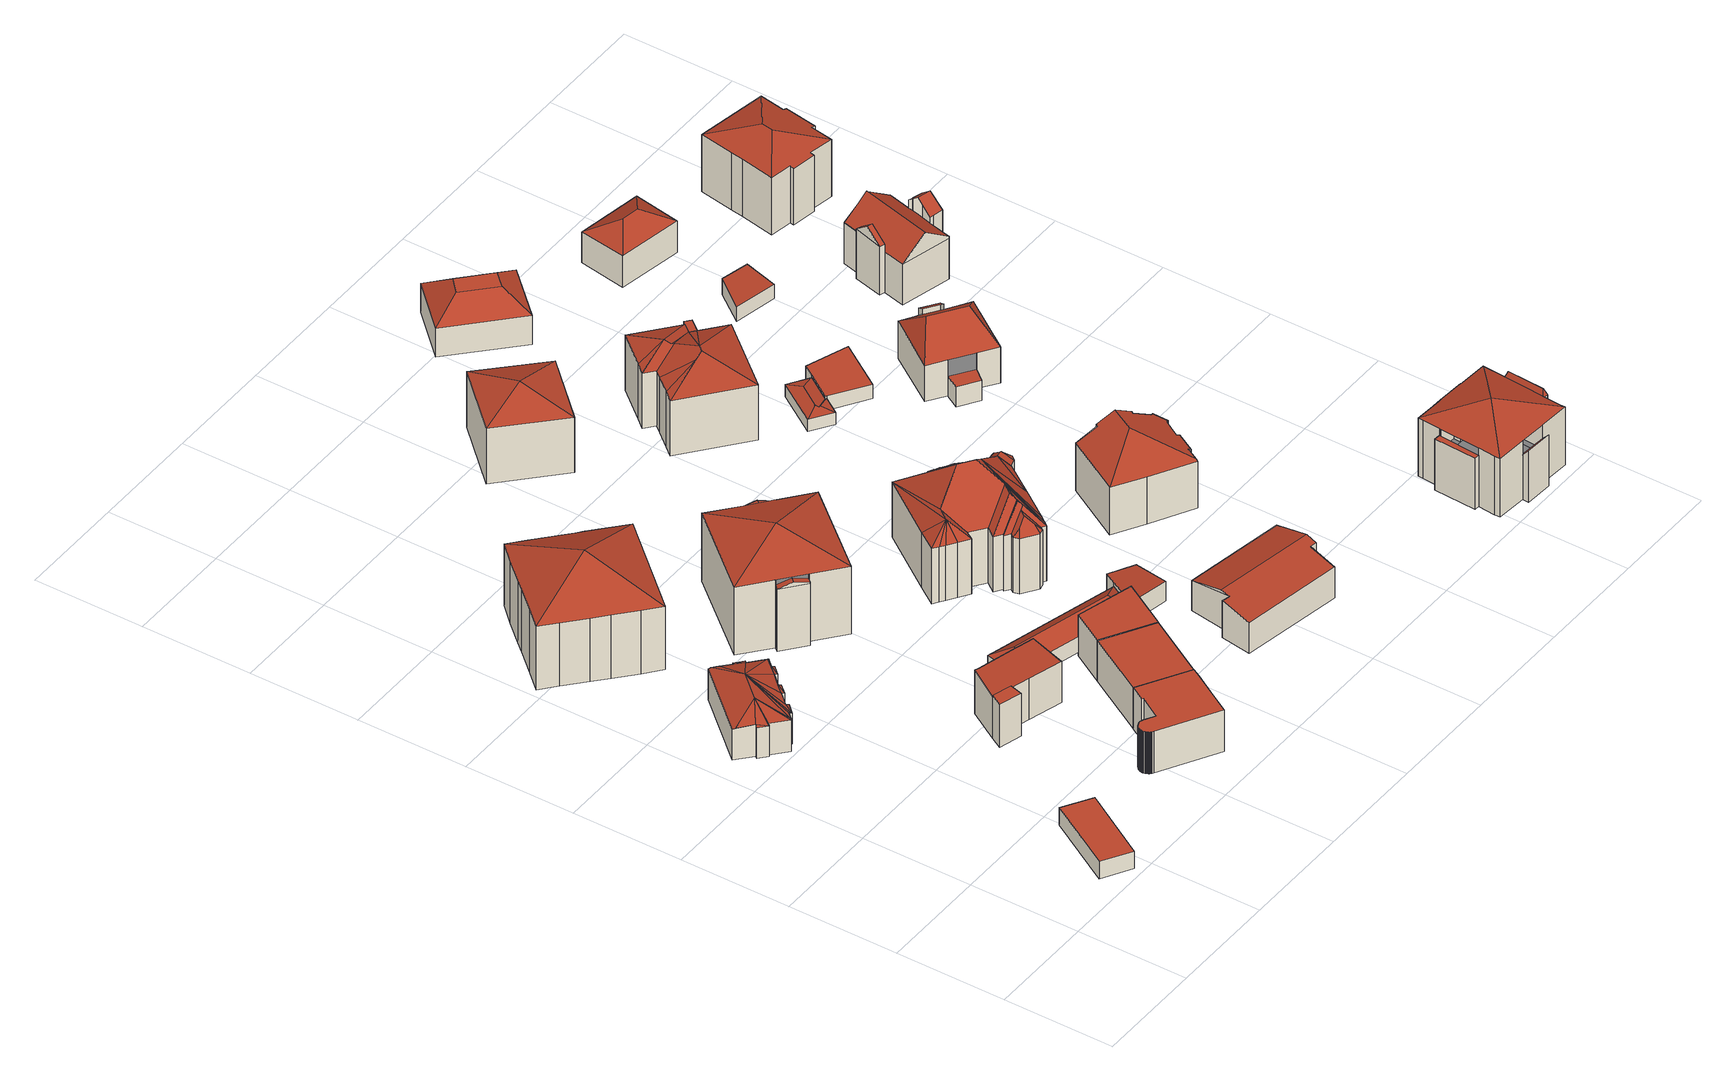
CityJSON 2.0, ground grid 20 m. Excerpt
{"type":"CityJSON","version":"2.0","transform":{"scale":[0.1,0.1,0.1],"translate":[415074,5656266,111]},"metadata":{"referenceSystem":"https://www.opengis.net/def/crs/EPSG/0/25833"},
"CityObjects":{
"building1":{"type":"Building","attributes":{"Dachtyp_tdc":"tdcPolyFlatRoof","Gemeindeschluessel":14612000,"Dachneigung":0,"QualitaetDacherkennung":76,"Geometrietyp2DReferenz":"3000","measuredHeight":3.39,"function":"31001_9998","roofType":"1000"},"geometry":[{"type":"Solid","lod":"2","boundaries":[[[[0,1,2,3]],[[1,4,5,2]],[[4,6,7,5]],[[6,0,3,7]],[[6,4,1,0]],[[3,2,5,7]]]],"semantics":{"surfaces":[{"type":"WallSurface"},{"type":"RoofSurface"},{"type":"GroundSurface"}],"values":[[0,0,0,0,1,2]]}}]},
"building2":{"type":"Building","attributes":{"Dachtyp_tdc":"tdcFreeFormRoof","Gemeindeschluessel":14612000,"Dachneigung":20.25,"QualitaetDacherkennung":65,"Geometrietyp2DReferenz":"3000","measuredHeight":7.8,"function":"31001_9998","roofType":"5000"},"geometry":[{"type":"Solid","lod":"2","boundaries":[[[[8,9,10,11]],[[9,12,13,10]],[[12,14,15,13]],[[14,16,17,15]],[[16,18,19,17]],[[18,20,21,19]],[[20,22,23,21]],[[22,24,25,23]],[[24,26,27,25]],[[26,28,29,27]],[[28,30,31,29]],[[30,32,33,31]],[[32,34,35,33]],[[34,36,37,35]],[[36,38,39,37]],[[38,40,41,39]],[[40,42,43,41]],[[42,44,45,43]],[[44,46,47,45]],[[46,48,49,47]],[[48,50,51,49]],[[50,52,53,51]],[[52,54,55,53]],[[54,56,57,55]],[[56,58,59,57]],[[58,8,11,59]],[[52,58,54]],[[50,58,52]],[[58,60,61]],[[50,60,58]],[[60,50,62]],[[56,54,58]],[[63,34,64]],[[63,36,34]],[[63,38,36]],[[63,42,38]],[[42,63,65]],[[38,42,40]],[[60,62,48,46,44,65,63]],[[61,9,8]],[[9,16,14]],[[61,16,9]],[[18,24,22]],[[16,24,18]],[[60,16,61]],[[60,24,16]],[[60,26,24]],[[60,30,26]],[[60,32,30]],[[60,64,32]],[[64,60,63]],[[12,9,14]],[[20,18,22]],[[28,26,30]],[[44,42,65]],[[50,48,62]],[[8,58,61]],[[34,32,64]],[[11,10,13,15,17,19,21,23,25,27,29,31,33,35,37,39,41,43,45,47,49,51,53,55,57,59]]]],"semantics":{"surfaces":[{"type":"WallSurface"},{"type":"RoofSurface"},{"type":"GroundSurface"}],"values":[[0,0,0,0,0,0,0,0,0,0,0,0,0,0,0,0,0,0,0,0,0,0,0,0,0,0,1,1,1,1,1,1,1,1,1,1,1,1,1,1,1,1,1,1,1,1,1,1,1,1,1,1,1,1,0,0,0,0,2]]}}]},
"building3":{"type":"Building","attributes":{"Dachtyp_tdc":"tdcTentRoof","Gemeindeschluessel":14612000,"Dachneigung":26.18,"QualitaetDacherkennung":45,"Geometrietyp2DReferenz":"3000","measuredHeight":17.44,"function":"31001_9998","roofType":"3500"},"geometry":[{"type":"Solid","lod":"2","boundaries":[[[[66,67,68,69]],[[67,70,71,68]],[[70,72,73,71]],[[72,74,75,73]],[[74,76,77,75]],[[76,78,79,77]],[[78,80,81,79]],[[80,82,83,81]],[[82,84,85,83]],[[84,86,87,85]],[[86,88,89,87]],[[88,90,91,89]],[[90,92,93,91]],[[92,94,95,93]],[[94,96,97,95]],[[96,98,99,97]],[[98,100,101,99]],[[100,66,69,101]],[[84,82,80,78,76,74,72,70,102]],[[86,84,102]],[[96,94,92,90,88,86,102]],[[70,67,66,100,98,96,102]],[[69,68,71,73,75,77,79,81,83,85,87,89,91,93,95,97,99,101]]]],"semantics":{"surfaces":[{"type":"WallSurface"},{"type":"RoofSurface"},{"type":"GroundSurface"}],"values":[[0,0,0,0,0,0,0,0,0,0,0,0,0,0,0,0,0,0,1,1,1,1,2]]}}]},
"building4":{"type":"Building","attributes":{"Gemeindeschluessel":14612000,"Geometrietyp2DReferenz":"3000","function":"31001_9998","roofType":"9999"},"children":["building4-1","building4-2"]},
"building4-1":{"type":"BuildingPart","attributes":{"Dachtyp_tdc":"tdcPolyFlatRoof","Dachneigung":0,"QualitaetDacherkennung":39,"Geometrietyp2DReferenz":"3000","measuredHeight":8.52,"roofType":"1000"},"parents":["building4"],"geometry":[{"type":"MultiSurface","lod":"2","boundaries":[[[103,104,105,106,107]],[[104,108,109,105]],[[108,110,111,112,109]],[[110,108,104,103]],[[106,105,109,112]]],"semantics":{"surfaces":[{"type":"WallSurface"},{"type":"RoofSurface"},{"type":"GroundSurface"}],"values":[0,0,0,1,2]}}]},
"building4-2":{"type":"BuildingPart","attributes":{"Dachtyp_tdc":"tdcPolyFlatRoof","Dachneigung":3.82,"QualitaetDacherkennung":56,"Geometrietyp2DReferenz":"3000","measuredHeight":8.59,"roofType":"2100"},"parents":["building4"],"geometry":[{"type":"MultiSurface","lod":"2","boundaries":[[[113,114,115,116]],[[114,107,106,115]],[[111,117,118,112]],[[117,119,120,118]],[[119,121,122,120]],[[121,123,124,122]],[[123,113,116,124]],[[123,121,119,117,111,107,114,113]],[[116,115,106,112,118,120,122,124]]],"semantics":{"surfaces":[{"type":"WallSurface"},{"type":"RoofSurface"},{"type":"GroundSurface"}],"values":[0,0,0,0,0,0,0,1,2]}}]},
"building5":{"type":"Building","attributes":{"Dachtyp_tdc":"tdcPolyFlatRoof","Gemeindeschluessel":14612000,"Dachneigung":0,"QualitaetDacherkennung":66,"Geometrietyp2DReferenz":"3000","measuredHeight":8.2,"function":"31001_9998","roofType":"1000"},"geometry":[{"type":"Solid","lod":"2","boundaries":[[[[125,126,127,128]],[[126,129,130,127]],[[129,131,132,130]],[[131,133,134,132]],[[133,135,136,134]],[[135,137,138,136]],[[137,139,140,138]],[[139,141,142,140]],[[141,143,144,142]],[[143,145,146,144]],[[145,147,148,146]],[[147,149,150,148]],[[149,151,152,150]],[[151,153,154,152]],[[153,155,156,154]],[[155,157,158,156]],[[157,159,160,158]],[[159,161,162,160]],[[161,163,164,162]],[[163,165,166,164]],[[165,167,168,166]],[[167,169,170,168]],[[169,171,172,170]],[[171,173,174,172]],[[173,175,176,174]],[[175,177,178,176]],[[177,179,180,178]],[[179,181,182,180]],[[181,183,184,182]],[[183,185,186,184]],[[185,187,188,186]],[[187,189,190,188]],[[189,191,192,190]],[[191,193,194,192]],[[193,195,196,194]],[[195,197,198,196]],[[197,199,200,198]],[[199,201,202,200]],[[201,203,204,202]],[[203,205,206,204]],[[205,207,208,206]],[[207,209,210,208]],[[209,211,212,210]],[[211,213,214,212]],[[213,215,216,214]],[[215,217,218,216]],[[217,219,220,218]],[[219,221,222,220]],[[221,223,224,222]],[[223,225,226,224]],[[225,227,228,226]],[[227,125,128,228]],[[227,225,223,221,219,217,215,213,211,209,207,205,203,201,199,197,195,193,191,189,187,185,183,181,179,177,175,173,171,169,167,165,163,161,159,157,155,153,151,149,147,145,143,141,139,137,135,133,131,129,126,125]],[[128,127,130,132,134,136,138,140,142,144,146,148,150,152,154,156,158,160,162,164,166,168,170,172,174,176,178,180,182,184,186,188,190,192,194,196,198,200,202,204,206,208,210,212,214,216,218,220,222,224,226,228]]]],"semantics":{"surfaces":[{"type":"WallSurface"},{"type":"RoofSurface"},{"type":"GroundSurface"}],"values":[[0,0,0,0,0,0,0,0,0,0,0,0,0,0,0,0,0,0,0,0,0,0,0,0,0,0,0,0,0,0,0,0,0,0,0,0,0,0,0,0,0,0,0,0,0,0,0,0,0,0,0,0,1,2]]}}]},
"building6":{"type":"Building","attributes":{"Dachtyp_tdc":"tdcPolyFlatRoof","Gemeindeschluessel":14612000,"Dachneigung":0,"QualitaetDacherkennung":37,"Geometrietyp2DReferenz":"3000","measuredHeight":8.05,"function":"31001_9998","roofType":"1000"},"geometry":[{"type":"Solid","lod":"2","boundaries":[[[[229,230,231,232]],[[230,233,234,231]],[[233,235,236,234]],[[235,237,238,236]],[[237,229,232,238]],[[237,235,233,230,229]],[[232,231,234,236,238]]]],"semantics":{"surfaces":[{"type":"WallSurface"},{"type":"RoofSurface"},{"type":"GroundSurface"}],"values":[[0,0,0,0,0,1,2]]}}]},
"building7":{"type":"Building","attributes":{"Gemeindeschluessel":14612000,"Geometrietyp2DReferenz":"3000","function":"31001_9998","roofType":"9999"},"children":["building7-1","building7-2","building7-3"]},
"building7-1":{"type":"BuildingPart","attributes":{"Dachtyp_tdc":"tdcGableRoof","Dachneigung":14.75,"QualitaetDacherkennung":32,"Geometrietyp2DReferenz":"3000","measuredHeight":13.14,"roofType":"3100"},"parents":["building7"],"geometry":[{"type":"MultiSurface","lod":"2","boundaries":[[[239,240,241,242]],[[240,243,244,241]],[[243,245,246,244]],[[245,247,248,246]],[[247,249,250,248]],[[249,251,252,250]],[[245,243,240,239,253]],[[253,251,249,247,245]],[[252,254,242,241,244,246,248,250]]],"semantics":{"surfaces":[{"type":"WallSurface"},{"type":"RoofSurface"},{"type":"GroundSurface"}],"values":[0,0,0,0,0,0,1,1,2]}}]},
"building7-2":{"type":"BuildingPart","attributes":{"Dachtyp_tdc":"tdcTentRoof","Dachneigung":19.95,"QualitaetDacherkennung":54,"Geometrietyp2DReferenz":"3000","measuredHeight":16.81,"roofType":"3500"},"parents":["building7"],"geometry":[{"type":"MultiSurface","lod":"2","boundaries":[[[255,256,257,258,259]],[[256,260,261,257]],[[260,262,263,261]],[[262,264,242,263]],[[264,239,242]],[[265,266,267,252,251]],[[266,268,269,267]],[[268,270,271,269]],[[260,256,255,272,270,268,273]],[[262,260,273]],[[266,265,264,262,273]],[[268,266,273]],[[271,274,258,257,261,263,242,254,252,267,269]],[[270,272,275,276,274,271]]],"semantics":{"surfaces":[{"type":"WallSurface"},{"type":"RoofSurface"},{"type":"GroundSurface"}],"values":[0,0,0,0,0,0,0,0,1,1,1,1,2,0]}}]},
"building7-3":{"type":"BuildingPart","attributes":{"Dachtyp_tdc":"tdcGableRoof","Dachneigung":15.33,"QualitaetDacherkennung":27,"Geometrietyp2DReferenz":"3000","measuredHeight":13.17,"roofType":"3100"},"parents":["building7"],"geometry":[{"type":"MultiSurface","lod":"2","boundaries":[[[277,278,279,280]],[[278,281,257,279]],[[281,259,258,257]],[[276,277,280,274]],[[275,282,283,284]],[[281,278,283,282,259]],[[277,284,283,278]],[[276,275,284,277]],[[280,279,257,258,274]]],"semantics":{"surfaces":[{"type":"WallSurface"},{"type":"RoofSurface"},{"type":"GroundSurface"}],"values":[0,0,0,0,1,1,0,0,2]}}]},
"building8":{"type":"Building","attributes":{"Dachtyp_tdc":"tdcFreeFormRoof","Gemeindeschluessel":14612000,"Dachneigung":33.61,"QualitaetDacherkennung":6,"Geometrietyp2DReferenz":"3000","measuredHeight":4.94,"function":"31001_9998","roofType":"5000"},"geometry":[{"type":"Solid","lod":"2","boundaries":[[[[285,286,287,288]],[[286,289,290,287]],[[289,291,292,290]],[[291,293,294,292]],[[293,295,296,294]],[[295,297,298,296]],[[297,285,288,298]],[[299,300,293,291]],[[299,291,289]],[[289,286,285,297,300,299]],[[300,297,295,293]],[[288,287,290,292,294,296,298]]]],"semantics":{"surfaces":[{"type":"WallSurface"},{"type":"RoofSurface"},{"type":"GroundSurface"}],"values":[[0,0,0,0,0,0,0,1,1,1,1,2]]}}]},
"building9":{"type":"Building","attributes":{"Dachtyp_tdc":"tdcPolyFlatRoof","Gemeindeschluessel":14612000,"Dachneigung":0,"QualitaetDacherkennung":56,"Geometrietyp2DReferenz":"3000","measuredHeight":8.13,"function":"31001_9998","roofType":"1000"},"geometry":[{"type":"Solid","lod":"2","boundaries":[[[[301,302,236,303]],[[302,304,234,236]],[[304,305,306,234]],[[305,301,303,306]],[[305,304,302,301]],[[303,236,234,306]]]],"semantics":{"surfaces":[{"type":"WallSurface"},{"type":"RoofSurface"},{"type":"GroundSurface"}],"values":[[0,0,0,0,1,2]]}}]},
"building10":{"type":"Building","attributes":{"Dachtyp_tdc":"tdcPolyFlatRoof","Gemeindeschluessel":14612000,"Dachneigung":3.82,"QualitaetDacherkennung":74,"Geometrietyp2DReferenz":"3000","measuredHeight":4.02,"function":"31001_9998","roofType":"2100"},"geometry":[{"type":"Solid","lod":"2","boundaries":[[[[307,308,309,310]],[[308,311,312,309]],[[311,313,314,312]],[[313,315,316,314]],[[315,317,318,316]],[[317,307,310,318]],[[317,315,313,311,308,307]],[[310,309,312,314,316,318]]]],"semantics":{"surfaces":[{"type":"WallSurface"},{"type":"RoofSurface"},{"type":"GroundSurface"}],"values":[[0,0,0,0,0,0,1,2]]}}]},
"building11":{"type":"Building","attributes":{"Dachtyp_tdc":"tdcFreeFormRoof","Gemeindeschluessel":14612000,"Dachneigung":43.12,"QualitaetDacherkennung":15,"Geometrietyp2DReferenz":"3000","measuredHeight":18.16,"function":"31001_9998","roofType":"5000"},"geometry":[{"type":"Solid","lod":"2","boundaries":[[[[319,320,321,322]],[[320,323,324,321]],[[323,325,326,324]],[[325,327,328,326]],[[327,329,330,328]],[[329,331,332,330]],[[331,333,334,332]],[[335,336,337,331,329]],[[335,329,327]],[[338,336,335,327,325]],[[339,338,325,323]],[[340,341,342]],[[343,344,345]],[[343,346,344]],[[347,346,343]],[[347,319,346]],[[347,320,319]],[[347,348,320]],[[348,347,349]],[[348,323,320]],[[348,340,323]],[[340,348,350]],[[342,323,340]],[[323,342,339]],[[351,352,345,344,353]],[[351,353,354]],[[355,352,351,354,356]],[[355,356,357]],[[343,345,352,355,357,358]],[[359,347,343,358,360]],[[361,359,360,362]],[[363,362,364]],[[365,361,362,363]],[[366,361,365]],[[367,361,366]],[[361,367,368]],[[369,368,367,370]],[[371,369,370,372]],[[373,371,372,374]],[[373,374,375]],[[347,359,361,368,369,371,373,375,376]],[[377,349,347,376,378]],[[378,379,377]],[[378,380,379]],[[381,380,378]],[[380,381,382]],[[383,380,382]],[[384,380,383]],[[385,380,384]],[[380,385,386]],[[379,380,386,387]],[[333,388,389,334]],[[388,390,391,389]],[[390,392,393,391]],[[392,394,395,393]],[[394,396,397,395]],[[396,387,398,397]],[[387,386,399,398]],[[386,385,400,399]],[[385,384,401,400]],[[384,383,402,401]],[[383,382,403,402]],[[382,381,404,403]],[[381,378,405,404]],[[378,376,406,405]],[[376,375,407,406]],[[375,374,408,407]],[[374,372,409,408]],[[372,370,410,409]],[[370,367,411,410]],[[367,366,412,411]],[[366,365,413,412]],[[365,363,414,413]],[[363,364,415,414]],[[364,362,416,415]],[[362,360,417,416]],[[360,358,418,417]],[[358,357,419,418]],[[357,356,420,419]],[[356,354,421,420]],[[354,353,422,421]],[[353,344,423,422]],[[344,346,424,423]],[[346,319,322,424]],[[348,349,377,379,387,396]],[[350,348,396,394]],[[340,350,394,392]],[[341,340,392,390]],[[342,341,390,388]],[[337,336,338,339,342,388,333]],[[337,333,331]],[[334,389,391,393,395,397,398,399,400,401,402,403,404,405,406,407,408,409,410,411,412,413,414,415,416,417,418,419,420,421,422,423,424,322,321,324,326,328,330,332]]]],"semantics":{"surfaces":[{"type":"WallSurface"},{"type":"RoofSurface"},{"type":"GroundSurface"}],"values":[[0,0,0,0,0,0,0,1,1,1,1,1,1,1,1,1,1,1,1,1,1,1,1,1,1,1,1,1,1,1,1,1,1,1,1,1,1,1,1,1,1,1,1,1,1,1,1,1,1,1,1,0,0,0,0,0,0,0,0,0,0,0,0,0,0,0,0,0,0,0,0,0,0,0,0,0,0,0,0,0,0,0,0,0,1,1,1,1,1,1,1,2]]}}]},
"building12":{"type":"Building","attributes":{"Dachtyp_tdc":"tdcFreeFormRoof","Gemeindeschluessel":14612000,"Dachneigung":11.98,"QualitaetDacherkennung":62,"Geometrietyp2DReferenz":"3000","measuredHeight":7.65,"function":"31001_9998","roofType":"5000"},"geometry":[{"type":"Solid","lod":"2","boundaries":[[[[425,426,427,428]],[[426,429,430,427]],[[429,431,432,430]],[[431,433,434,432]],[[433,435,436,434]],[[435,437,438,436]],[[437,439,440,438]],[[439,425,428,440]],[[431,429,426,441,442,437,435,433]],[[441,425,439,442]],[[426,425,441]],[[439,437,442]],[[428,427,430,432,434,436,438,440]]]],"semantics":{"surfaces":[{"type":"WallSurface"},{"type":"RoofSurface"},{"type":"GroundSurface"}],"values":[[0,0,0,0,0,0,0,0,1,1,0,0,2]]}}]},
"building13":{"type":"Building","attributes":{"Dachtyp_tdc":"tdcTentRoof","Gemeindeschluessel":14612000,"Dachneigung":22.21,"QualitaetDacherkennung":71,"Geometrietyp2DReferenz":"3000","measuredHeight":13.79,"function":"31001_9998","roofType":"3500"},"geometry":[{"type":"Solid","lod":"2","boundaries":[[[[443,444,445,446]],[[444,447,448,445]],[[447,449,450,448]],[[449,443,446,450]],[[444,443,451]],[[447,444,451]],[[449,447,451]],[[443,449,451]],[[446,445,448,450]]]],"semantics":{"surfaces":[{"type":"WallSurface"},{"type":"RoofSurface"},{"type":"GroundSurface"}],"values":[[0,0,0,0,1,1,1,1,2]]}}]},
"building14":{"type":"Building","attributes":{"Dachtyp_tdc":"tdcFreeFormRoof","Gemeindeschluessel":14612000,"Dachneigung":21.96,"QualitaetDacherkennung":72,"Geometrietyp2DReferenz":"3000","measuredHeight":13.71,"function":"31001_9998","roofType":"5000"},"geometry":[{"type":"Solid","lod":"2","boundaries":[[[[452,453,454,455]],[[453,456,457,454]],[[456,458,459,457]],[[458,460,461,459]],[[460,462,463,461]],[[462,464,465,463]],[[464,466,467,465]],[[466,468,469,467]],[[468,470,471,469]],[[470,472,473,471]],[[472,474,475,473]],[[474,452,455,475]],[[474,476,477]],[[472,476,474]],[[476,472,470]],[[478,479,476,470,468]],[[480,481,482,478,468,466]],[[464,480,466]],[[480,464,462]],[[481,480,462,460]],[[482,481,460,458]],[[456,482,458]],[[453,482,456]],[[453,478,482]],[[478,453,479]],[[477,476,479,453,452]],[[477,452,474]],[[455,454,457,459,461,463,465,467,469,471,473,475]]]],"semantics":{"surfaces":[{"type":"WallSurface"},{"type":"RoofSurface"},{"type":"GroundSurface"}],"values":[[0,0,0,0,0,0,0,0,0,0,0,0,1,1,1,1,1,1,1,1,1,1,1,1,1,1,1,2]]}}]},
"building15":{"type":"Building","attributes":{"Dachtyp_tdc":"tdcFreeFormRoof","Gemeindeschluessel":14612000,"Dachneigung":25.27,"QualitaetDacherkennung":56,"Geometrietyp2DReferenz":"3000","measuredHeight":13.15,"function":"31001_9998","roofType":"5000"},"geometry":[{"type":"Solid","lod":"2","boundaries":[[[[483,484,485,486]],[[484,487,488,485]],[[487,489,490,488]],[[489,491,492,490]],[[491,493,494,492]],[[493,495,496,494]],[[495,497,498,496]],[[497,499,500,498]],[[499,501,502,500]],[[501,503,504,502]],[[503,505,506,504]],[[505,507,508,506]],[[507,509,510,508]],[[509,511,512,510]],[[511,513,514,512]],[[483,515,516,517,484]],[[507,505,503,501,499,497,495,518,516,515,513,511,509]],[[516,518,493,491,489,487,517]],[[483,513,515]],[[487,484,517]],[[495,493,518]],[[486,485,488,490,492,494,496,498,500,502,504,506,508,510,512,514]],[[513,483,486,514]]]],"semantics":{"surfaces":[{"type":"WallSurface"},{"type":"RoofSurface"},{"type":"GroundSurface"}],"values":[[0,0,0,0,0,0,0,0,0,0,0,0,0,0,0,1,1,1,0,0,0,2,0]]}}]},
"building16":{"type":"Building","attributes":{"Dachtyp_tdc":"tdcFreeFormRoof","Gemeindeschluessel":14612000,"Dachneigung":13.68,"QualitaetDacherkennung":32,"Geometrietyp2DReferenz":"3000","measuredHeight":2.88,"function":"31001_9998","roofType":"5000"},"geometry":[{"type":"Solid","lod":"2","boundaries":[[[[519,520,521,522]],[[520,523,524,521]],[[523,525,526,524]],[[525,527,528,526]],[[527,529,530,528]],[[529,519,522,530]],[[531,529,527]],[[532,531,527,525]],[[533,534,532,525,523]],[[533,523,520]],[[534,533,520,519]],[[531,532,534,519,529]],[[522,521,524,526,528,530]]]],"semantics":{"surfaces":[{"type":"WallSurface"},{"type":"RoofSurface"},{"type":"GroundSurface"}],"values":[[0,0,0,0,0,0,1,1,1,1,1,1,2]]}}]},
"building17":{"type":"Building","attributes":{"Dachtyp_tdc":"tdcPolyFlatRoof","Gemeindeschluessel":14612000,"Dachneigung":0,"QualitaetDacherkennung":28,"Geometrietyp2DReferenz":"3000","measuredHeight":10.84,"function":"31001_9998","roofType":"1000"},"geometry":[{"type":"Solid","lod":"2","boundaries":[[[[456,453,454,457]],[[453,452,455,454]],[[452,535,536,455]],[[535,537,538,536]],[[537,456,457,538]],[[537,535,452,453,456]],[[457,454,455,536,538]]]],"semantics":{"surfaces":[{"type":"WallSurface"},{"type":"RoofSurface"},{"type":"GroundSurface"}],"values":[[0,0,0,0,0,1,2]]}}]},
"building18":{"type":"Building","attributes":{"Dachtyp_tdc":"tdcPolyFlatRoof","Gemeindeschluessel":14612000,"Dachneigung":3.36,"QualitaetDacherkennung":52,"Geometrietyp2DReferenz":"3000","measuredHeight":5.69,"function":"31001_9998","roofType":"2100"},"geometry":[{"type":"Solid","lod":"2","boundaries":[[[[539,540,457,459]],[[540,541,538,457]],[[541,542,543,538]],[[542,544,545,543]],[[544,546,547,545]],[[546,539,459,547]],[[546,544,542,541,540,539]],[[459,457,538,543,545,547]]]],"semantics":{"surfaces":[{"type":"WallSurface"},{"type":"RoofSurface"},{"type":"GroundSurface"}],"values":[[0,0,0,0,0,0,1,2]]}}]},
"building19":{"type":"Building","attributes":{"Dachtyp_tdc":"tdcCutTentRoof","Gemeindeschluessel":14612000,"Dachneigung":39.78,"QualitaetDacherkennung":87,"Geometrietyp2DReferenz":"3000","measuredHeight":9.06,"function":"31001_9998","roofType":"9999"},"geometry":[{"type":"Solid","lod":"2","boundaries":[[[[548,549,550,551]],[[549,552,553,550]],[[552,554,555,553]],[[554,548,551,555]],[[549,548,556,557]],[[552,549,557,558]],[[554,552,558,559]],[[548,554,559,556]],[[559,558,557,556]],[[551,550,553,555]]]],"semantics":{"surfaces":[{"type":"WallSurface"},{"type":"RoofSurface"},{"type":"GroundSurface"}],"values":[[0,0,0,0,1,1,1,1,1,2]]}}]},
"building20":{"type":"Building","attributes":{"Dachtyp_tdc":"tdcPolyFlatRoof","Gemeindeschluessel":14612000,"Dachneigung":0,"QualitaetDacherkennung":67,"Geometrietyp2DReferenz":"3000","measuredHeight":2.73,"function":"31001_9998","roofType":"1000"},"geometry":[{"type":"Solid","lod":"2","boundaries":[[[[560,561,562,563]],[[561,564,565,562]],[[564,566,567,565]],[[566,568,569,567]],[[568,570,571,569]],[[570,560,563,571]],[[570,568,566,564,561,560]],[[563,562,565,567,569,571]]]],"semantics":{"surfaces":[{"type":"WallSurface"},{"type":"RoofSurface"},{"type":"GroundSurface"}],"values":[[0,0,0,0,0,0,1,2]]}}]},
"building21":{"type":"Building","attributes":{"Gemeindeschluessel":14612000,"Geometrietyp2DReferenz":"3000","function":"31001_9998","roofType":"9999"},"children":["building21-1","building21-2","building21-3"]},
"building21-1":{"type":"BuildingPart","attributes":{"Dachtyp_tdc":"tdcHipRoof","Dachneigung":37.38,"QualitaetDacherkennung":76,"Geometrietyp2DReferenz":"3000","measuredHeight":11.57,"roofType":"3200"},"parents":["building21"],"geometry":[{"type":"MultiSurface","lod":"2","boundaries":[[[572,573,574,575]],[[573,576,577,574]],[[576,578,579,577]],[[578,580,581,582,579]],[[583,584,585]],[[583,586,587,584]],[[586,588,589,587]],[[588,590,591,589]],[[590,592,593,591]],[[592,594,593]],[[588,586,595]],[[576,573,596]],[[586,583,580,578,576,596,595]],[[573,572,594,592,590,588,595,596]],[[575,574,577,579,582,584,587,589,591,593]]],"semantics":{"surfaces":[{"type":"WallSurface"},{"type":"RoofSurface"},{"type":"GroundSurface"}],"values":[0,0,0,0,0,0,0,0,0,0,1,1,1,1,2]}}]},
"building21-2":{"type":"BuildingPart","attributes":{"Dachtyp_tdc":"tdcPolyFlatRoof","Dachneigung":31.9,"QualitaetDacherkennung":43,"Geometrietyp2DReferenz":"3000","measuredHeight":8.53,"roofType":"2100"},"parents":["building21"],"geometry":[{"type":"MultiSurface","lod":"2","boundaries":[[[597,598,575,599]],[[598,572,575]],[[600,601,602,593,594]],[[601,603,604,602]],[[603,597,599,604]],[[603,601,600,598,597]],[[599,575,593,602,604]]],"semantics":{"surfaces":[{"type":"WallSurface"},{"type":"RoofSurface"},{"type":"GroundSurface"}],"values":[0,0,0,0,0,1,2]}}]},
"building21-3":{"type":"BuildingPart","attributes":{"Dachtyp_tdc":"tdcPolyFlatRoof","Dachneigung":0,"QualitaetDacherkennung":41,"Geometrietyp2DReferenz":"3000","measuredHeight":3.91,"roofType":"1000"},"parents":["building21"],"geometry":[{"type":"MultiSurface","lod":"2","boundaries":[[[581,605,606,582]],[[605,607,608,606]],[[607,585,584,608]],[[585,607,605,581]],[[582,606,608,584]]],"semantics":{"surfaces":[{"type":"WallSurface"},{"type":"RoofSurface"},{"type":"GroundSurface"}],"values":[0,0,0,1,2]}}]},
"building22":{"type":"Building","attributes":{"Gemeindeschluessel":14612000,"Geometrietyp2DReferenz":"3000","function":"31001_9998","roofType":"9999"},"children":["building22-1","building22-2","building22-3","building22-4","building22-5"]},
"building22-1":{"type":"BuildingPart","attributes":{"Dachtyp_tdc":"tdcPolyFlatRoof","Dachneigung":48.02,"QualitaetDacherkennung":19,"Geometrietyp2DReferenz":"3000","measuredHeight":10.18,"roofType":"2100"},"parents":["building22"],"geometry":[{"type":"MultiSurface","lod":"2","boundaries":[[[609,610,611,612]],[[610,613,614,611]],[[613,615,616,614]],[[617,615,613,610,609]],[[612,611,614,616,618]]],"semantics":{"surfaces":[{"type":"WallSurface"},{"type":"RoofSurface"},{"type":"GroundSurface"}],"values":[0,0,0,1,2]}}]},
"building22-2":{"type":"BuildingPart","attributes":{"Dachtyp_tdc":"tdcFreeFormRoof","Dachneigung":69.05,"QualitaetDacherkennung":28,"Geometrietyp2DReferenz":"3000","measuredHeight":12.5,"roofType":"5000"},"parents":["building22"],"geometry":[{"type":"MultiSurface","lod":"2","boundaries":[[[619,620,621,622]],[[620,623,624,621]],[[623,625,626,624]],[[627,625,623]],[[628,627,623,620]],[[628,620,619]],[[627,628,619,625]],[[622,621,624,626]]],"semantics":{"surfaces":[{"type":"WallSurface"},{"type":"RoofSurface"},{"type":"GroundSurface"}],"values":[0,0,0,1,1,1,1,2]}}]},
"building22-3":{"type":"BuildingPart","attributes":{"Dachtyp_tdc":"tdcPolyFlatRoof","Dachneigung":0,"QualitaetDacherkennung":39,"Geometrietyp2DReferenz":"3000","measuredHeight":10.17,"roofType":"1000"},"parents":["building22"],"geometry":[{"type":"MultiSurface","lod":"2","boundaries":[[[629,630,631,632]],[[630,633,634,631]],[[633,635,636,634]],[[635,633,630,629]],[[632,631,634,636]]],"semantics":{"surfaces":[{"type":"WallSurface"},{"type":"RoofSurface"},{"type":"GroundSurface"}],"values":[0,0,0,1,2]}}]},
"building22-4":{"type":"BuildingPart","attributes":{"Dachtyp_tdc":"tdcPolyFlatRoof","Dachneigung":55.13,"QualitaetDacherkennung":21,"Geometrietyp2DReferenz":"3000","measuredHeight":11.64,"roofType":"2100"},"parents":["building22"],"geometry":[{"type":"MultiSurface","lod":"2","boundaries":[[[637,638,639]],[[637,640,641,638]],[[640,642,643,641]],[[642,644,645,643]],[[644,646,645]],[[644,642,640,637]],[[638,641,643,645]]],"semantics":{"surfaces":[{"type":"WallSurface"},{"type":"RoofSurface"},{"type":"GroundSurface"}],"values":[0,0,0,0,0,1,2]}}]},
"building22-5":{"type":"BuildingPart","attributes":{"Dachtyp_tdc":"tdcTentRoof","Dachneigung":20.1,"QualitaetDacherkennung":86,"Geometrietyp2DReferenz":"3000","measuredHeight":14.47,"roofType":"3500"},"parents":["building22"],"geometry":[{"type":"MultiSurface","lod":"2","boundaries":[[[647,636,635]],[[647,648,649,636]],[[648,650,651,649]],[[650,639,638,651]],[[646,652,653,645]],[[652,654,655,653]],[[656,619,622]],[[657,626,625]],[[657,658,659,626]],[[658,660,661,659]],[[660,662,612,661]],[[662,609,612]],[[663,664,665,616,615]],[[664,666,667,665]],[[666,668,632,667]],[[668,629,632]],[[652,646,639,650,669]],[[660,658,657,656,654,652,669]],[[664,663,670,662,660,669]],[[650,648,647,668,666,664,669]],[[636,649,651,638,645,653,655,622,626,659,661,612,618,616,665,667,632]],[[654,656,622,655]]],"semantics":{"surfaces":[{"type":"WallSurface"},{"type":"RoofSurface"},{"type":"GroundSurface"}],"values":[0,0,0,0,0,0,0,0,0,0,0,0,0,0,0,0,1,1,1,1,2,0]}}]},
"building23":{"type":"Building","attributes":{"Dachtyp_tdc":"tdcPolyFlatRoof","Gemeindeschluessel":14612000,"Dachneigung":3.86,"QualitaetDacherkennung":75,"Geometrietyp2DReferenz":"3000","measuredHeight":3.21,"function":"31001_9998","roofType":"2100"},"geometry":[{"type":"Solid","lod":"2","boundaries":[[[[671,672,673,674]],[[672,675,676,673]],[[675,677,678,676]],[[677,671,674,678]],[[677,675,672,671]],[[674,673,676,678]]]],"semantics":{"surfaces":[{"type":"WallSurface"},{"type":"RoofSurface"},{"type":"GroundSurface"}],"values":[[0,0,0,0,1,2]]}}]},
"building24":{"type":"Building","attributes":{"Dachtyp_tdc":"tdcHipRoof","Gemeindeschluessel":14612000,"Dachneigung":30.28,"QualitaetDacherkennung":82,"Geometrietyp2DReferenz":"3000","measuredHeight":8.64,"function":"31001_9998","roofType":"3200"},"geometry":[{"type":"Solid","lod":"2","boundaries":[[[[679,680,681,682]],[[680,683,684,681]],[[683,685,686,684]],[[685,679,682,686]],[[683,680,687]],[[679,685,688]],[[680,679,688,687]],[[685,683,687,688]],[[682,681,684,686]]]],"semantics":{"surfaces":[{"type":"WallSurface"},{"type":"RoofSurface"},{"type":"GroundSurface"}],"values":[[0,0,0,0,1,1,1,1,2]]}}]},
"building25":{"type":"Building","attributes":{"Gemeindeschluessel":14612000,"Geometrietyp2DReferenz":"3000","function":"31001_9998","roofType":"9999"},"children":["building25-1","building25-2","building25-3"]},
"building25-1":{"type":"BuildingPart","attributes":{"Dachtyp_tdc":"tdcGableRoof","Dachneigung":38.73,"QualitaetDacherkennung":69,"Geometrietyp2DReferenz":"3000","measuredHeight":11.78,"roofType":"3100"},"parents":["building25"],"geometry":[{"type":"MultiSurface","lod":"2","boundaries":[[[689,690,691,692]],[[690,693,694,691]],[[693,695,696,694]],[[695,697,698,696]],[[697,699,700,701,702,698]],[[703,704,705,706,707,708]],[[704,689,692,705]],[[709,699,697,695,693]],[[693,690,689,704,703,709]],[[692,691,694,696,698,702,710,706,705]]],"semantics":{"surfaces":[{"type":"WallSurface"},{"type":"RoofSurface"},{"type":"GroundSurface"}],"values":[0,0,0,0,0,0,0,1,1,2]}}]},
"building25-2":{"type":"BuildingPart","attributes":{"Dachtyp_tdc":"tdcGableRoof","Dachneigung":38.83,"QualitaetDacherkennung":48,"Geometrietyp2DReferenz":"3000","measuredHeight":11.72,"roofType":"3100"},"parents":["building25"],"geometry":[{"type":"MultiSurface","lod":"2","boundaries":[[[711,712,713,714]],[[712,715,716,713]],[[715,717,718,716]],[[717,719,720,718]],[[719,707,706,720]],[[701,721,722,702]],[[721,723,724,722]],[[723,725,726,724]],[[725,723,727,728,729,730,731,711]],[[708,732,733,728,727,734,700,735]],[[701,700,734,721]],[[721,734,727,723]],[[715,729,728,733,717]],[[717,733,732,719]],[[719,732,708,707]],[[711,731,730,712]],[[712,730,729,715]],[[714,713,716,718,720,706,710,702,722,724,726]]],"semantics":{"surfaces":[{"type":"WallSurface"},{"type":"RoofSurface"},{"type":"GroundSurface"}],"values":[0,0,0,0,0,0,0,0,1,1,0,0,0,0,0,0,0,2]}}]},
"building25-3":{"type":"BuildingPart","attributes":{"Dachtyp_tdc":"tdcGableRoof","Dachneigung":38.64,"QualitaetDacherkennung":74,"Geometrietyp2DReferenz":"3000","measuredHeight":11.79,"roofType":"3100"},"parents":["building25"],"geometry":[{"type":"MultiSurface","lod":"2","boundaries":[[[736,737,738,726,725]],[[737,739,740,738]],[[739,741,711,714,740]],[[739,737,742]],[[736,741,743]],[[737,736,743,742]],[[741,739,742,743]],[[726,738,740,714]]],"semantics":{"surfaces":[{"type":"WallSurface"},{"type":"RoofSurface"},{"type":"GroundSurface"}],"values":[0,0,0,0,0,1,1,2]}}]},
"building26":{"type":"Building","attributes":{"Dachtyp_tdc":"tdcHipRoof","Gemeindeschluessel":14612000,"Dachneigung":17.34,"QualitaetDacherkennung":77,"Geometrietyp2DReferenz":"3000","measuredHeight":13.4,"function":"31001_9998","roofType":"3200"},"geometry":[{"type":"Solid","lod":"2","boundaries":[[[[744,745,746,747]],[[745,748,749,746]],[[748,750,751,749]],[[750,752,753,751]],[[752,754,755,753]],[[754,756,757,755]],[[756,758,759,757]],[[758,760,761,759]],[[760,762,763,761]],[[762,764,765,763]],[[764,766,767,765]],[[766,768,769,767]],[[768,770,771,769]],[[770,744,747,771]],[[766,764,772]],[[758,756,754,752,750,748,773]],[[764,762,760,758,773,772]],[[748,745,744,770,768,766,772,773]],[[747,746,749,751,753,755,757,759,761,763,765,767,769,771]]]],"semantics":{"surfaces":[{"type":"WallSurface"},{"type":"RoofSurface"},{"type":"GroundSurface"}],"values":[[0,0,0,0,0,0,0,0,0,0,0,0,0,0,1,1,1,1,2]]}}]}
},
"vertices":[
[117,41,48],[191,165,48],[191,165,14],[117,41,14],[242,134,48],[242,134,14],[168,10,48],[168,10,14],
[206,715,78],[194,702,78],[194,702,16],[206,715,16],[198,698,77],[198,698,16],[184,683,77],[184,683,16],[180,687,79],[180,687,16],[162,668,79],[162,668,16],[166,664,77],[166,664,16],[152,648,77],[152,648,16],[148,652,79],[148,652,16],[130,632,79],[130,632,16],[134,628,77],[134,628,16],[119,612,77],[119,612,16],[115,616,79],[115,616,16],[104,603,78],[104,603,16],[77,627,78],[77,627,16],[74,624,77],[74,624,16],[59,637,77],[59,637,16],[63,641,79],[63,641,16],[35,666,77],[35,666,16],[135,779,77],[135,779,16],[138,777,78],[138,777,16],[149,768,78],[149,768,16],[165,753,78],[165,753,16],[168,756,77],[168,756,16],[183,743,77],[183,743,16],[179,739,78],[179,739,16],[140,713,94],[205,716,78],[139,777,78],[100,668,94],[105,604,79],[39,662,78],
[88,1100,137],[119,1135,136],[119,1135,13],[88,1100,13],[150,1168,135],[150,1168,13],[178,1143,135],[178,1143,13],[206,1118,135],[206,1118,13],[217,1108,135],[217,1108,13],[233,1093,135],[233,1093,13],[245,1083,135],[245,1083,13],[273,1058,135],[273,1058,13],[301,1032,135],[301,1032,13],[161,876,138],[161,876,13],[132,901,138],[132,901,13],[97,933,138],[97,933,13],[72,955,138],[72,955,13],[37,987,138],[37,987,13],[9,1012,138],[9,1012,13],[38,1044,138],[38,1044,13],[72,1082,137],[72,1082,13],[155,1022,187],
[348,362,92],[342,339,92],[342,339,7],[348,362,7],[348,362,88],[301,351,92],[301,351,7],[313,372,92],[313,372,89],[313,372,7],
[444,334,88],[382,352,88],[382,352,7],[444,334,7],[347,429,93],[347,429,7],[355,426,93],[355,426,7],[421,409,93],[421,409,7],[461,398,93],[461,398,7],
[381,120,91],[379,121,91],[379,121,9],[381,120,9],[378,122,91],[378,122,9],[378,123,91],[378,123,9],[377,123,91],[377,123,9],[376,124,91],[376,124,9],[375,125,91],[375,125,9],[375,126,91],[375,126,9],[374,127,91],[374,127,9],[374,128,91],[374,128,9],[373,129,91],[373,129,9],[373,130,91],[373,130,9],[373,131,91],[373,131,9],[372,132,91],[372,132,9],[372,134,91],[372,134,9],[372,135,91],[372,135,9],[372,136,91],[372,136,9],[372,137,91],[372,137,9],[373,138,91],[373,138,9],[373,139,91],[373,139,9],[373,140,91],[373,140,9],[374,141,91],[374,141,9],[374,143,91],[374,143,9],[375,144,91],[375,144,9],[376,145,91],[376,145,9],[377,146,91],[377,146,9],[378,147,91],[378,147,9],[379,148,91],[379,148,9],[380,148,91],[380,148,9],[381,149,91],[381,149,9],[382,149,91],[382,149,9],[383,150,91],[383,150,9],[384,150,91],[384,150,9],[385,150,91],[385,150,9],[386,151,91],[386,151,9],[387,151,91],[387,151,9],[389,151,91],[389,151,9],[390,151,91],[390,151,9],[391,151,91],[391,151,9],[392,150,91],[392,150,9],[393,150,91],[393,150,9],[394,150,91],[394,150,9],[395,149,91],[395,149,9],[396,149,91],[396,149,9],[415,138,91],[415,138,9],[439,178,91],[439,178,9],[436,180,91],[436,180,9],[451,206,91],[451,206,9],[540,154,91],[540,154,9],[531,138,91],[531,138,9],[505,94,91],[505,94,9],[485,60,91],[485,60,9],
[540,154,90],[451,206,90],[451,206,10],[540,154,10],[515,316,90],[515,316,10],[604,264,90],[604,264,10],[544,161,90],[544,161,10],
[423,910,134],[429,918,134],[429,918,11],[423,910,11],[439,910,139],[439,910,11],[448,902,143],[448,902,11],[459,893,139],[459,893,11],[470,884,135],[470,884,11],[463,876,135],[463,876,11],[442,894,143],[442,894,11],
[302,769,145],[302,768,145],[302,768,11],[302,769,11],[302,769,134],[252,810,145],[252,810,11],[372,953,145],[372,953,11],[423,910,145],[463,876,146],[514,834,146],[514,834,11],[395,691,145],[395,691,11],[344,734,145],[344,734,11],[343,734,145],[383,822,179],[343,734,11],[343,734,136],[343,734,134],
[337,727,134],[296,761,134],[296,761,11],[337,727,11],[302,768,134],[323,751,143],[316,744,143],[337,727,136],
[549,375,47],[461,398,47],[461,398,16],[549,375,16],[421,409,47],[421,409,16],[434,464,47],[434,464,16],[681,399,47],[681,399,16],[653,349,47],[653,349,16],[652,347,47],[652,347,16],[455,429,66],[638,381,66],
[652,347,91],[604,264,91],[652,347,10],[515,316,91],[549,375,91],[549,375,10],
[652,347,59],[653,349,59],[653,349,18],[652,347,18],[681,399,55],[681,399,18],[694,421,53],[694,421,18],[738,396,53],[738,396,18],[726,333,57],[726,333,18],
[677,531,128],[669,520,128],[669,520,19],[677,531,19],[662,511,128],[662,511,19],[654,516,128],[654,516,19],[650,510,128],[650,510,19],[640,508,128],[640,508,19],[613,527,128],[613,527,19],[610,537,128],[610,537,19],[643,521,140],[640,537,150],[623,534,139],[649,549,150],[656,550,155],[656,562,161],[654,559,161],[656,551,155],[739,654,148],[751,637,128],[739,655,148],[714,583,128],[680,644,187],[668,593,169],[660,640,201],[654,574,169],[755,656,144],[753,657,146],[765,641,128],[772,650,128],[756,661,142],[771,668,128],[762,677,128],[745,676,128],[673,688,158],[717,696,128],[676,692,158],[720,700,128],[707,709,128],[711,707,128],[704,711,128],[701,713,128],[686,724,128],[675,695,156],[673,711,145],[683,726,128],[672,716,142],[680,728,128],[671,722,137],[677,731,128],[668,736,128],[665,732,128],[635,658,201],[616,766,128],[572,647,159],[557,625,159],[541,660,128],[517,625,128],[527,618,128],[536,612,128],[552,601,128],[571,588,128],[580,602,128],[615,544,128],[615,544,19],[605,551,128],[605,551,19],[607,554,128],[607,554,19],[594,563,128],[594,563,19],[607,582,128],[607,582,19],[580,602,19],[571,588,19],[552,601,19],[536,612,19],[527,618,19],[517,625,19],[541,660,19],[616,766,19],[665,732,19],[668,736,19],[677,731,19],[680,728,19],[683,726,19],[686,724,19],[701,713,19],[704,711,19],[707,709,19],[711,707,19],[720,700,19],[717,696,19],[745,676,19],[762,677,19],[771,668,19],[772,650,19],[765,641,19],[751,637,19],[714,583,19],
[913,255,78],[899,172,91],[899,172,19],[913,255,19],[886,174,91],[886,174,19],[877,123,80],[877,123,19],[692,155,80],[692,155,19],[701,211,92],[701,211,19],[716,208,92],[716,208,19],[729,287,78],[729,287,19],[903,193,95],[718,225,95],
[376,1356,124],[473,1458,124],[473,1458,14],[376,1356,14],[573,1362,122],[573,1362,14],[476,1260,122],[476,1260,14],[473,1360,151],
[754,1245,126],[742,1230,126],[742,1230,17],[754,1245,17],[752,1221,126],[752,1221,17],[794,1186,126],[794,1186,17],[696,1069,126],[696,1069,17],[588,1159,126],[588,1159,17],[603,1177,126],[603,1177,17],[626,1204,126],[626,1204,17],[637,1217,126],[637,1217,17],[619,1232,126],[619,1232,17],[634,1250,126],[634,1250,17],[681,1306,126],[681,1306,17],[686,1238,145],[687,1238,145],[691,1222,141],[688,1225,141],[670,1167,149],[687,1168,154],[695,1177,154],
[936,418,113],[861,460,114],[861,460,21],[936,418,21],[806,492,115],[806,492,21],[866,596,115],[866,596,21],[898,578,135],[898,578,21],[901,582,135],[901,582,21],[953,552,139],[953,552,21],[951,548,139],[951,548,21],[979,533,124],[979,533,21],[984,534,122],[984,534,21],[992,511,114],[992,511,21],[987,510,115],[987,510,21],[969,480,115],[969,480,21],[974,477,113],[974,477,21],[955,443,113],[955,443,21],[951,445,115],[951,445,21],[938,422,115],[905,523,152],[807,492,115],[929,566,152],
[755,1018,42],[806,1094,42],[806,1094,18],[755,1018,18],[842,1070,42],[842,1070,18],[811,1024,42],[811,1024,18],[813,1022,42],[813,1022,18],[793,992,42],[793,992,18],[789,1017,46],[786,1018,46],[812,1064,47],[785,1024,47],
[759,1251,126],[759,1251,17],[769,1242,126],[769,1242,17],
[794,1186,74],[752,1221,74],[769,1242,72],[796,1219,72],[796,1219,17],[807,1210,72],[807,1210,17],[812,1207,72],[812,1207,17],
[697,1490,69],[588,1594,69],[588,1594,12],[697,1490,12],[665,1675,69],[665,1675,12],[774,1572,69],[774,1572,12],[696,1545,102],[644,1594,102],[668,1617,103],[718,1569,103],
[813,1022,47],[811,1024,47],[811,1024,19],[813,1022,19],[842,1070,47],[842,1070,19],[855,1090,47],[855,1090,19],[931,1063,47],[931,1063,19],[876,980,47],[876,980,19],
[1040,960,94],[1081,933,94],[1081,933,20],[1040,960,20],[1017,839,91],[1017,839,20],[985,861,91],[985,861,20],[984,861,91],[984,861,59],[984,861,20],[945,888,91],[945,888,20],[945,888,59],[914,909,91],[914,909,20],[977,1002,94],[977,1002,20],[1000,987,95],[1000,987,20],[1011,980,95],[1011,980,20],[1011,980,94],[968,943,136],[1027,903,136],
[1049,973,95],[1040,960,105],[1049,973,20],[1011,980,105],[1019,992,96],[1019,992,20],[1020,993,95],[1020,993,20],
[966,839,59],[966,839,20],[931,862,59],[931,862,20],
[1287,17,107],[1286,5,120],[1286,5,19],[1287,17,19],[1236,8,121],[1236,8,19],[1237,20,107],[1237,20,19],[1237,21,107],[1237,21,19],
[1350,132,131],[1360,132,131],[1360,132,19],[1350,132,19],[1354,54,131],[1354,54,19],[1344,55,131],[1344,55,19],[1350,59,144],[1354,127,144],
[1185,66,120],[1175,66,120],[1175,66,19],[1185,66,19],[1180,144,120],[1180,144,19],[1190,143,120],[1190,143,19],
[1248,180,135],[1248,180,19],[1248,180,134],[1249,193,117],[1249,193,19],[1299,190,117],[1299,190,19],[1298,177,135],[1298,177,19],[1298,177,134],
[1190,143,134],[1192,174,134],[1192,174,19],[1193,184,134],[1193,184,19],[1353,173,134],[1353,173,19],[1352,163,134],[1352,163,19],[1350,132,134],[1344,55,134],[1342,24,134],[1342,24,19],[1342,13,134],[1342,13,19],[1287,17,134],[1237,20,134],[1182,24,134],[1182,24,19],[1182,34,134],[1182,34,19],[1185,66,134],[1267,99,163],[1237,21,134],
[920,1262,40],[961,1317,44],[961,1317,12],[920,1262,12],[1011,1305,44],[1011,1305,12],[998,1246,40],[998,1246,12],
[1002,1429,78],[885,1450,78],[885,1450,16],[1002,1429,16],[900,1536,76],[900,1536,16],[1018,1515,77],[1018,1515,16],[934,1484,103],[967,1478,103],
[1214,1136,117],[1231,1131,117],[1231,1131,14],[1214,1136,14],[1227,1113,132],[1227,1113,14],[1221,1086,110],[1221,1086,14],[1203,1090,110],[1203,1090,14],[1196,1092,110],[1196,1092,98],[1196,1092,94],[1196,1092,14],[1208,1140,114],[1214,1138,114],[1214,1138,14],[1208,1140,14],[1208,1140,94],[1208,1140,98],[1203,1119,132],[1203,1119,14],
[1117,1165,94],[1126,1204,94],[1126,1204,14],[1117,1165,14],[1155,1197,94],[1155,1197,14],[1172,1193,94],[1172,1193,14],[1218,1181,94],[1218,1181,14],[1186,1050,94],[1186,1050,14],[1094,1073,94],[1094,1073,14],[1104,1113,94],[1104,1113,14],[1139,1062,132],[1171,1193,132],[1155,1197,118],[1126,1204,95],[1117,1165,95],[1218,1181,98],[1172,1193,131],[1186,1050,98],[1203,1119,98],
[1104,1113,109],[1094,1116,109],[1094,1116,14],[1107,1168,112],[1107,1168,14],[1117,1165,112],[1101,1144,132],[1111,1141,132],
[1262,1350,127],[1254,1351,129],[1254,1351,16],[1262,1350,16],[1247,1310,129],[1247,1310,16],[1203,1318,129],[1203,1318,16],[1202,1311,127],[1202,1311,16],[1158,1319,127],[1158,1319,16],[1159,1326,129],[1159,1326,16],[1119,1333,129],[1119,1333,16],[1130,1395,129],[1130,1395,16],[1134,1418,129],[1134,1418,16],[1145,1481,129],[1145,1481,16],[1273,1458,129],[1273,1458,16],[1265,1412,129],[1265,1412,16],[1272,1411,127],[1272,1411,16],[1197,1404,150],[1194,1384,150]
]}
